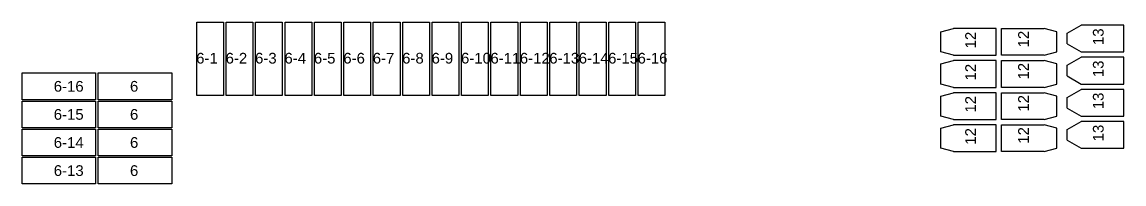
# Model space of a CAD drawing. Header units: millimetres. Extents: x -4275 to 17266, y -15886 to 5463.
# Drawn here: x -2727 to 1392, y -5600 to -4994 of the extents above; entities that cross this region are included whole.
import ezdxf

# ---------------------------------------------------------------- set-up
doc = ezdxf.new("R2010")
doc.units = ezdxf.units.MM
doc.layers.add('标号', color=4, linetype='Continuous')
doc.styles.get("Standard").update_dxf_attribs({"font": 'arial.ttf'})

msp = doc.modelspace()

# ---------------------------------------------------------------- linework, layer by layer
for p, q in [((-2074.136, -5269.328), (-2074.136, -4994.328)), ((-2074.136, -4994.328), (-1974.136, -4994.328)), ((-1974.136, -4994.328), (-1974.136, -5269.328)), ((-1964.136, -5269.328), (-1964.136, -4994.328)), ((-1964.136, -4994.328), (-1864.136, -4994.328)), ((-1864.136, -4994.328), (-1864.136, -5269.328)), ((-1854.136, -5269.328), (-1854.136, -4994.328)), ((-1854.136, -4994.328), (-1754.136, -4994.328)), ((-1754.136, -4994.328), (-1754.136, -5269.328)), ((-1744.136, -5269.328), (-1744.136, -4994.328)), ((-1744.136, -4994.328), (-1644.136, -4994.328)), ((-1644.136, -4994.328), (-1644.136, -5269.328)), ((-1634.136, -5269.328), (-1634.136, -4994.328)), ((-1634.136, -4994.328), (-1534.136, -4994.328)), ((-1534.136, -4994.328), (-1534.136, -5269.328)), ((-1524.136, -5269.328), (-1524.136, -4994.328)), ((-1524.136, -4994.328), (-1424.136, -4994.328)), ((-1424.136, -4994.328), (-1424.136, -5269.328)), ((-1414.136, -5269.328), (-1414.136, -4994.328)), ((-1414.136, -4994.328), (-1314.136, -4994.328)), ((-1314.136, -4994.328), (-1314.136, -5269.328)), ((-1304.136, -5269.328), (-1304.136, -4994.328)), ((-1304.136, -4994.328), (-1204.136, -4994.328)), ((-1204.136, -4994.328), (-1204.136, -5269.328)), ((-1194.136, -5269.328), (-1194.136, -4994.328)), ((-1194.136, -4994.328), (-1094.136, -4994.328)), ((-1094.136, -4994.328), (-1094.136, -5269.328)), ((-1084.136, -5269.328), (-1084.136, -4994.328)), ((-1084.136, -4994.328), (-984.136, -4994.328)), ((-984.136, -4994.328), (-984.136, -5269.328)), ((-974.136, -5269.328), (-974.136, -4994.328)), ((-974.136, -4994.328), (-874.136, -4994.328)), ((-874.136, -4994.328), (-874.136, -5269.328)), ((-864.136, -5269.328), (-864.136, -4994.328)), ((-864.136, -4994.328), (-764.136, -4994.328)), ((-764.136, -4994.328), (-764.136, -5269.328)), ((-754.136, -5269.328), (-754.136, -4994.328)), ((-754.136, -4994.328), (-654.136, -4994.328)), ((-654.136, -4994.328), (-654.136, -5269.328)), ((-644.136, -5269.328), (-644.136, -4994.328)), ((-644.136, -4994.328), (-544.136, -4994.328)), ((-544.136, -4994.328), (-544.136, -5269.328)), ((-534.136, -5269.328), (-534.136, -4994.328)), ((-534.136, -4994.328), (-434.136, -4994.328)), ((-434.136, -4994.328), (-434.136, -5269.328)), ((-424.136, -5269.328), (-424.136, -4994.328)), ((-424.136, -4994.328), (-324.136, -4994.328)), ((-324.136, -4994.328), (-324.136, -5269.328)), ((707.349, -5031.077), (754.349, -5018.577)), ((914.349, -5018.577), (754.349, -5018.577)), ((914.349, -5118.577), (914.349, -5018.577)), ((934.349, -5018.577), (1094.349, -5018.577)), ((934.349, -5118.577), (934.349, -5018.577)), ((1141.349, -5031.077), (1094.349, -5018.577)), ((1180.155, -5036.009), (1232.155, -5006.009)), ((1392.155, -5006.009), (1232.155, -5006.009)), ((1392.155, -5106.009), (1392.155, -5006.009)), ((707.349, -5106.077), (707.349, -5031.077)), ((1141.349, -5106.077), (1141.349, -5031.077)), ((1180.155, -5076.009), (1180.155, -5036.009)), ((754.349, -5118.577), (707.349, -5106.077)), ((1094.349, -5118.577), (1141.349, -5106.077)), ((1180.155, -5076.009), (1232.155, -5106.009)), ((1232.155, -5106.009), (1392.155, -5106.009)), ((707.349, -5151.077), (754.349, -5138.577)), ((754.349, -5118.577), (914.349, -5118.577)), ((914.349, -5138.577), (754.349, -5138.577)), ((914.349, -5238.577), (914.349, -5138.577)), ((1094.349, -5118.577), (934.349, -5118.577)), ((934.349, -5138.577), (1094.349, -5138.577)), ((934.349, -5238.577), (934.349, -5138.577)), ((1141.349, -5151.077), (1094.349, -5138.577)), ((1180.155, -5156.009), (1232.155, -5126.009)), ((1392.155, -5126.009), (1232.155, -5126.009)), ((1392.155, -5226.009), (1392.155, -5126.009)), ((-2727.188, -5284.561), (-2727.188, -5184.561)), ((-2727.188, -5184.561), (-2452.188, -5184.561)), ((-2452.188, -5184.561), (-2452.188, -5284.561)), ((-2442.188, -5284.561), (-2442.188, -5184.561)), ((-2442.188, -5184.561), (-2167.188, -5184.561)), ((-2167.188, -5184.561), (-2167.188, -5284.561)), ((707.349, -5226.077), (707.349, -5151.077)), ((1141.349, -5226.077), (1141.349, -5151.077)), ((1180.155, -5196.009), (1180.155, -5156.009)), ((754.349, -5238.577), (707.349, -5226.077)), ((1094.349, -5238.577), (1141.349, -5226.077)), ((1180.155, -5196.009), (1232.155, -5226.009)), ((1232.155, -5226.009), (1392.155, -5226.009)), ((-1974.136, -5269.328), (-2074.136, -5269.328)), ((-1864.136, -5269.328), (-1964.136, -5269.328)), ((-1754.136, -5269.328), (-1854.136, -5269.328)), ((-1644.136, -5269.328), (-1744.136, -5269.328)), ((-1534.136, -5269.328), (-1634.136, -5269.328)), ((-1424.136, -5269.328), (-1524.136, -5269.328)), ((-1314.136, -5269.328), (-1414.136, -5269.328)), ((-1204.136, -5269.328), (-1304.136, -5269.328)), ((-1094.136, -5269.328), (-1194.136, -5269.328)), ((-984.136, -5269.328), (-1084.136, -5269.328)), ((-874.136, -5269.328), (-974.136, -5269.328)), ((-764.136, -5269.328), (-864.136, -5269.328)), ((-654.136, -5269.328), (-754.136, -5269.328)), ((-544.136, -5269.328), (-644.136, -5269.328)), ((-434.136, -5269.328), (-534.136, -5269.328)), ((-324.136, -5269.328), (-424.136, -5269.328)), ((707.349, -5271.077), (754.349, -5258.577)), ((707.349, -5346.077), (707.349, -5271.077)), ((754.349, -5238.577), (914.349, -5238.577)), ((914.349, -5258.577), (754.349, -5258.577)), ((914.349, -5358.577), (914.349, -5258.577)), ((1094.349, -5238.577), (934.349, -5238.577)), ((934.349, -5258.577), (1094.349, -5258.577)), ((934.349, -5358.577), (934.349, -5258.577)), ((1141.349, -5271.077), (1094.349, -5258.577)), ((1141.349, -5346.077), (1141.349, -5271.077)), ((1180.155, -5276.009), (1232.155, -5246.009)), ((1392.155, -5246.009), (1232.155, -5246.009)), ((1392.155, -5346.009), (1392.155, -5246.009)), ((-2452.188, -5284.561), (-2727.188, -5284.561)), ((-2727.188, -5389.561), (-2727.188, -5289.561)), ((-2727.188, -5289.561), (-2452.188, -5289.561)), ((-2452.188, -5289.561), (-2452.188, -5389.561)), ((-2167.188, -5284.561), (-2442.188, -5284.561)), ((-2442.188, -5389.561), (-2442.188, -5289.561)), ((-2442.188, -5289.561), (-2167.188, -5289.561)), ((-2167.188, -5289.561), (-2167.188, -5389.561)), ((1180.155, -5316.009), (1180.155, -5276.009)), ((754.349, -5358.577), (707.349, -5346.077)), ((1094.349, -5358.577), (1141.349, -5346.077)), ((1180.155, -5316.009), (1232.155, -5346.009)), ((1232.155, -5346.009), (1392.155, -5346.009)), ((-2452.188, -5389.561), (-2727.188, -5389.561)), ((-2727.188, -5494.561), (-2727.188, -5394.561)), ((-2727.188, -5394.561), (-2452.188, -5394.561)), ((-2452.188, -5394.561), (-2452.188, -5494.561)), ((-2167.188, -5389.561), (-2442.188, -5389.561)), ((-2442.188, -5494.561), (-2442.188, -5394.561)), ((-2442.188, -5394.561), (-2167.188, -5394.561)), ((-2167.188, -5394.561), (-2167.188, -5494.561)), ((707.349, -5391.077), (754.349, -5378.577)), ((707.349, -5466.077), (707.349, -5391.077)), ((754.349, -5358.577), (914.349, -5358.577)), ((914.349, -5378.577), (754.349, -5378.577)), ((914.349, -5478.577), (914.349, -5378.577)), ((1094.349, -5358.577), (934.349, -5358.577)), ((934.349, -5378.577), (1094.349, -5378.577)), ((934.349, -5478.577), (934.349, -5378.577)), ((1141.349, -5391.077), (1094.349, -5378.577)), ((1141.349, -5466.077), (1141.349, -5391.077)), ((1180.155, -5396.009), (1232.155, -5366.009)), ((1180.155, -5436.009), (1180.155, -5396.009)), ((1392.155, -5366.009), (1232.155, -5366.009)), ((1392.155, -5466.009), (1392.155, -5366.009)), ((1180.155, -5436.009), (1232.155, -5466.009)), ((754.349, -5478.577), (707.349, -5466.077)), ((754.349, -5478.577), (914.349, -5478.577)), ((1094.349, -5478.577), (934.349, -5478.577)), ((1094.349, -5478.577), (1141.349, -5466.077)), ((1232.155, -5466.009), (1392.155, -5466.009)), ((-2452.188, -5494.561), (-2727.188, -5494.561)), ((-2727.188, -5599.561), (-2727.188, -5499.561)), ((-2727.188, -5499.561), (-2452.188, -5499.561)), ((-2452.188, -5499.561), (-2452.188, -5599.561)), ((-2167.188, -5494.561), (-2442.188, -5494.561)), ((-2442.188, -5599.561), (-2442.188, -5499.561)), ((-2442.188, -5499.561), (-2167.188, -5499.561)), ((-2167.188, -5499.561), (-2167.188, -5599.561)), ((-2452.188, -5599.561), (-2727.188, -5599.561)), ((-2167.188, -5599.561), (-2442.188, -5599.561))]:
    msp.add_line(p, q)

# ---------------------------------------------------------------- texts
at = {"layer": '标号', "char_height": 40, "attachment_point": 7, "rotation": 90}
for s, insert in [('13 ', (1316.547, -5080.229)), ('12 ', (838.74, -5092.797)), ('12 ', (1036.585, -5089.196)), ('13 ', (1316.547, -5200.229)), ('12 ', (838.74, -5212.797)), ('12 ', (1036.585, -5209.196)), ('12 ', (1036.585, -5329.196)), ('13 ', (1316.547, -5320.229)), ('12 ', (838.74, -5332.797)), ('12 ', (838.74, -5452.797)), ('12 ', (1036.585, -5449.196)), ('13 ', (1316.547, -5440.229))]:
    msp.add_mtext_dynamic_manual_height_columns(s, width=70.10425, gutter_width=12.5, heights=[0], dxfattribs=dict(at, insert=insert))
at = {"layer": '标号', "char_height": 40, "attachment_point": 7}
for s, width, heights, insert in [('6-1 ', 70.10425, [0], (-2076.193, -5150.039)), ('6-2 ', 70.10425, [0], (-1966.193, -5150.039)), ('6-3 ', 70.10425, [0], (-1856.193, -5150.039)), ('6-4 ', 70.10425, [0], (-1746.193, -5150.039)), ('6-5 ', 70.10425, [0], (-1636.193, -5150.039)), ('6-6 ', 70.10425, [0], (-1526.193, -5150.039)), ('6-7 ', 70.10425, [0], (-1416.193, -5150.039)), ('6-8 ', 70.10425, [0], (-1306.193, -5150.039)), ('6-9 ', 70.10425, [0], (-1196.193, -5150.039)), ('6-10 ', 70.10425, [0], (-1086.193, -5150.039)), ('6-11 ', 70.10425, [0], (-976.193, -5150.039)), ('6-12 ', 70.10425, [0], (-866.193, -5150.039)), ('6-13 ', 70.10425, [0], (-756.193, -5150.039)), ('6-14 ', 70.10425, [0], (-646.193, -5150.039)), ('6-15 ', 70.10425, [0], (-536.193, -5150.039)), ('6-16 ', 70.10425, [0], (-426.193, -5150.039)), ('6-16 ', 70.10425, [0], (-2608.642, -5255.14)), ('6 ', 70.10425, [0], (-2323.642, -5255.14)), ('6-15 ', 79.77225, [38.914], (-2608.642, -5360.14)), ('6 ', 70.10425, [0], (-2323.642, -5360.14)), ('6-14 ', 70.10425, [0], (-2608.642, -5465.14)), ('6 ', 70.10425, [0], (-2323.642, -5465.14)), ('6-13 ', 70.10425, [0], (-2608.642, -5570.14)), ('6 ', 70.10425, [0], (-2323.642, -5570.14))]:
    msp.add_mtext_dynamic_manual_height_columns(s, width=width, gutter_width=12.5, heights=heights, dxfattribs=dict(at, insert=insert))

doc.saveas('drawing.dxf')
